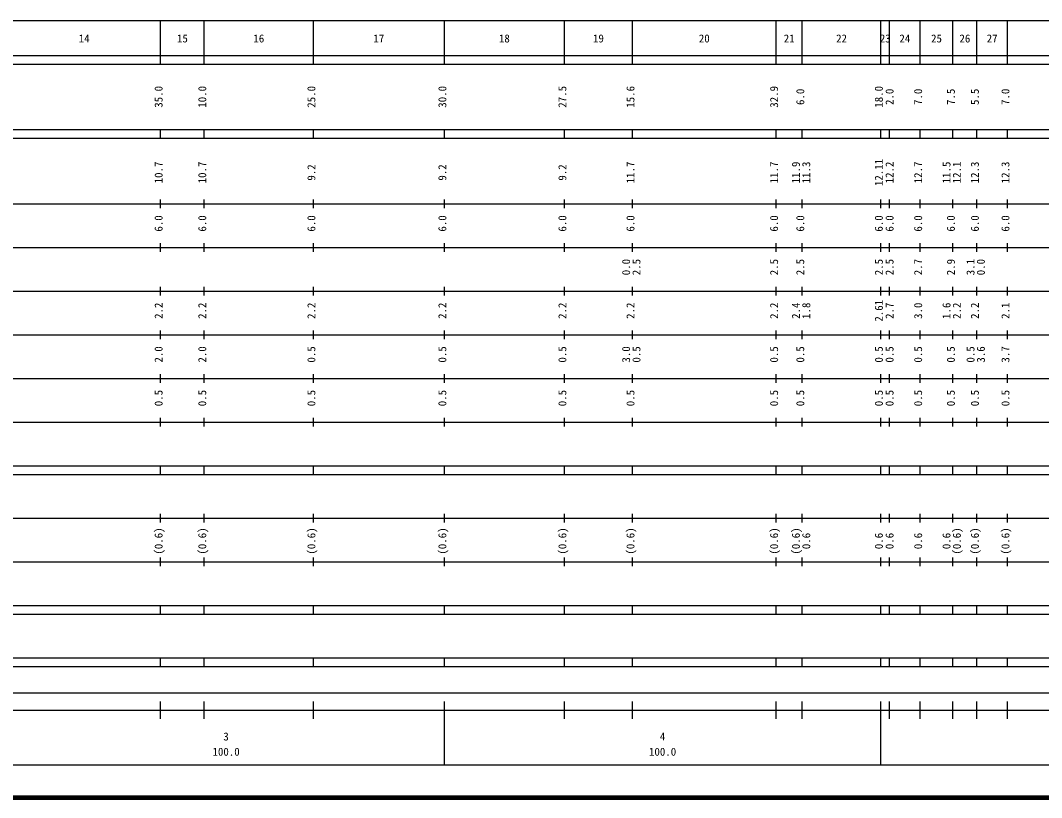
# Model space of a CAD drawing. Units: millimetres on the paper, enlarged 1000 times. Extents: x 40000 to 680000, y 20000 to 380000.
# Drawn here: x 270886 to 504821, y 20000 to 198000 of the extents above; entities that cross this region are included whole.
import ezdxf
from ezdxf.enums import TextEntityAlignment as Align

# ---------------------------------------------------------------- set-up
doc = ezdxf.new("R2010")
doc.units = ezdxf.units.MM
doc.header["$LTSCALE"] = 1000
doc.layers.add('M-TTL', color=2, linetype='Continuous', lineweight=140)
doc.layers.add('M-TTL-BAND', color=7, linetype='Continuous', lineweight=25)
doc.styles.add('ＭＳ ゴシック', font='')
doc.styles.get('ＭＳ ゴシック').set_extended_font_data('MS Gothic')

msp = doc.modelspace()

# ---------------------------------------------------------------- linework, layer by layer
at = {"layer": 'M-TTL'}
msp.add_line((40000, 20000), (680000, 20000), dxfattribs=at)
at = {"layer": 'M-TTL-BAND'}
for p, q in [((68000, 198000), (579000, 198000)), ((303000, 188000), (303000, 198000)), ((313000, 188000), (313000, 198000)), ((338000, 188000), (338000, 198000)), ((368000, 188000), (368000, 198000)), ((395500, 188000), (395500, 198000)), ((411100, 188000), (411100, 198000)), ((444000, 188000), (444000, 198000)), ((450000, 188000), (450000, 198000)), ((468000, 188000), (468000, 198000)), ((470000, 188000), (470000, 198000)), ((477000, 188000), (477000, 198000)), ((484500, 188000), (484500, 198000)), ((490000, 188000), (490000, 198000)), ((497000, 188000), (497000, 198000)), ((40000, 190000), (579000, 190000)), ((40000, 188000), (579000, 188000)), ((40000, 173000), (579000, 173000)), ((40000, 171000), (579000, 171000)), ((303000, 171000), (303000, 173000)), ((313000, 171000), (313000, 173000)), ((338000, 171000), (338000, 173000)), ((368000, 171000), (368000, 173000)), ((395500, 171000), (395500, 173000)), ((411100, 171000), (411100, 173000)), ((444000, 171000), (444000, 173000)), ((450000, 171000), (450000, 173000)), ((468000, 171000), (468000, 173000)), ((470000, 171000), (470000, 173000)), ((477000, 171000), (477000, 173000)), ((484500, 171000), (484500, 173000)), ((490000, 171000), (490000, 173000)), ((497000, 171000), (497000, 173000)), ((303000, 155000), (303000, 157000)), ((313000, 155000), (313000, 157000)), ((338000, 155000), (338000, 157000)), ((368000, 155000), (368000, 157000)), ((395500, 155000), (395500, 157000)), ((411100, 155000), (411100, 157000)), ((444000, 155000), (444000, 157000)), ((450000, 155000), (450000, 157000)), ((468000, 155000), (468000, 157000)), ((470000, 155000), (470000, 157000)), ((477000, 155000), (477000, 157000)), ((484500, 155000), (484500, 157000)), ((490000, 155000), (490000, 157000)), ((497000, 155000), (497000, 157000)), ((40000, 156000), (579000, 156000)), ((46000, 146000), (579000, 146000)), ((303000, 145000), (303000, 147000)), ((313000, 145000), (313000, 147000)), ((338000, 145000), (338000, 147000)), ((368000, 145000), (368000, 147000)), ((395500, 145000), (395500, 147000)), ((411100, 145000), (411100, 147000)), ((444000, 145000), (444000, 147000)), ((450000, 145000), (450000, 147000)), ((468000, 145000), (468000, 147000)), ((470000, 145000), (470000, 147000)), ((477000, 145000), (477000, 147000)), ((484500, 145000), (484500, 147000)), ((490000, 145000), (490000, 147000)), ((497000, 145000), (497000, 147000)), ((52000, 136000), (579000, 136000)), ((303000, 135000), (303000, 137000)), ((313000, 135000), (313000, 137000)), ((338000, 135000), (338000, 137000)), ((368000, 135000), (368000, 137000)), ((395500, 135000), (395500, 137000)), ((411100, 135000), (411100, 137000)), ((444000, 135000), (444000, 137000)), ((450000, 135000), (450000, 137000)), ((468000, 135000), (468000, 137000)), ((470000, 135000), (470000, 137000)), ((477000, 135000), (477000, 137000)), ((484500, 135000), (484500, 137000)), ((490000, 135000), (490000, 137000)), ((497000, 135000), (497000, 137000)), ((303000, 125000), (303000, 127000)), ((313000, 125000), (313000, 127000)), ((338000, 125000), (338000, 127000)), ((368000, 125000), (368000, 127000)), ((395500, 125000), (395500, 127000)), ((411100, 125000), (411100, 127000)), ((444000, 125000), (444000, 127000)), ((450000, 125000), (450000, 127000)), ((468000, 125000), (468000, 127000)), ((470000, 125000), (470000, 127000)), ((477000, 125000), (477000, 127000)), ((484500, 125000), (484500, 127000)), ((490000, 125000), (490000, 127000)), ((497000, 125000), (497000, 127000)), ((46000, 126000), (579000, 126000)), ((303000, 115000), (303000, 117000)), ((313000, 115000), (313000, 117000)), ((338000, 115000), (338000, 117000)), ((368000, 115000), (368000, 117000)), ((395500, 115000), (395500, 117000)), ((411100, 115000), (411100, 117000)), ((444000, 115000), (444000, 117000)), ((450000, 115000), (450000, 117000)), ((468000, 115000), (468000, 117000)), ((470000, 115000), (470000, 117000)), ((477000, 115000), (477000, 117000)), ((484500, 115000), (484500, 117000)), ((490000, 115000), (490000, 117000)), ((497000, 115000), (497000, 117000)), ((52000, 116000), (579000, 116000)), ((46000, 106000), (579000, 106000)), ((303000, 105000), (303000, 107000)), ((313000, 105000), (313000, 107000)), ((338000, 105000), (338000, 107000)), ((368000, 105000), (368000, 107000)), ((395500, 105000), (395500, 107000)), ((411100, 105000), (411100, 107000)), ((444000, 105000), (444000, 107000)), ((450000, 105000), (450000, 107000)), ((468000, 105000), (468000, 107000)), ((470000, 105000), (470000, 107000)), ((477000, 105000), (477000, 107000)), ((484500, 105000), (484500, 107000)), ((490000, 105000), (490000, 107000)), ((497000, 105000), (497000, 107000)), ((40000, 96000), (579000, 96000)), ((303000, 94000), (303000, 96000)), ((313000, 94000), (313000, 96000)), ((338000, 94000), (338000, 96000)), ((368000, 94000), (368000, 96000)), ((395500, 94000), (395500, 96000)), ((411100, 94000), (411100, 96000)), ((444000, 94000), (444000, 96000)), ((450000, 94000), (450000, 96000)), ((468000, 94000), (468000, 96000)), ((470000, 94000), (470000, 96000)), ((477000, 94000), (477000, 96000)), ((484500, 94000), (484500, 96000)), ((490000, 94000), (490000, 96000)), ((497000, 94000), (497000, 96000)), ((40000, 94000), (579000, 94000)), ((303000, 83000), (303000, 85000)), ((313000, 83000), (313000, 85000)), ((338000, 83000), (338000, 85000)), ((368000, 83000), (368000, 85000)), ((395500, 83000), (395500, 85000)), ((411100, 83000), (411100, 85000)), ((444000, 83000), (444000, 85000)), ((450000, 83000), (450000, 85000)), ((468000, 83000), (468000, 85000)), ((470000, 83000), (470000, 85000)), ((477000, 83000), (477000, 85000)), ((484500, 83000), (484500, 85000)), ((490000, 83000), (490000, 85000)), ((497000, 83000), (497000, 85000)), ((49000, 84000), (579000, 84000)), ((303000, 73000), (303000, 75000)), ((313000, 73000), (313000, 75000)), ((338000, 73000), (338000, 75000)), ((368000, 73000), (368000, 75000)), ((395500, 73000), (395500, 75000)), ((411100, 73000), (411100, 75000)), ((444000, 73000), (444000, 75000)), ((450000, 73000), (450000, 75000)), ((468000, 73000), (468000, 75000)), ((470000, 73000), (470000, 75000)), ((477000, 73000), (477000, 75000)), ((484500, 73000), (484500, 75000)), ((490000, 73000), (490000, 75000)), ((497000, 73000), (497000, 75000)), ((40000, 74000), (579000, 74000)), ((40000, 64000), (579000, 64000)), ((303000, 62000), (303000, 64000)), ((313000, 62000), (313000, 64000)), ((338000, 62000), (338000, 64000)), ((368000, 62000), (368000, 64000)), ((395500, 62000), (395500, 64000)), ((411100, 62000), (411100, 64000)), ((444000, 62000), (444000, 64000)), ((450000, 62000), (450000, 64000)), ((468000, 62000), (468000, 64000)), ((470000, 62000), (470000, 64000)), ((477000, 62000), (477000, 64000)), ((484500, 62000), (484500, 64000)), ((490000, 62000), (490000, 64000)), ((497000, 62000), (497000, 64000)), ((40000, 62000), (579000, 62000)), ((40000, 52000), (579000, 52000)), ((303000, 50000), (303000, 52000)), ((313000, 50000), (313000, 52000)), ((338000, 50000), (338000, 52000)), ((368000, 50000), (368000, 52000)), ((395500, 50000), (395500, 52000)), ((411100, 50000), (411100, 52000)), ((444000, 50000), (444000, 52000)), ((450000, 50000), (450000, 52000)), ((468000, 50000), (468000, 52000)), ((470000, 50000), (470000, 52000)), ((477000, 50000), (477000, 52000)), ((484500, 50000), (484500, 52000)), ((490000, 50000), (490000, 52000)), ((497000, 50000), (497000, 52000)), ((40000, 50000), (579000, 50000)), ((71000, 44000), (565000, 44000)), ((40000, 40000), (579000, 40000)), ((303000, 38000), (303000, 42000)), ((313000, 38000), (313000, 42000)), ((338000, 38000), (338000, 42000)), ((368000, 27500), (368000, 42000)), ((395500, 38000), (395500, 42000)), ((411100, 38000), (411100, 42000)), ((444000, 38000), (444000, 42000)), ((450000, 38000), (450000, 42000)), ((468000, 27500), (468000, 42000)), ((470000, 38000), (470000, 42000)), ((477000, 38000), (477000, 42000)), ((484500, 38000), (484500, 42000)), ((490000, 38000), (490000, 42000)), ((497000, 38000), (497000, 42000)), ((68000, 27500), (579000, 27500))]:
    msp.add_line(p, q, dxfattribs=at)

# ---------------------------------------------------------------- texts
at = {"layer": 'M-TTL-BAND', "style": 'ＭＳ ゴシック'}
for s, p in [('14', (285500, 192405)), ('15', (308000, 192405)), ('16', (325500, 192405)), ('17', (353000, 192405)), ('18', (381750, 192405)), ('19', (403300, 192405)), ('20', (427550, 192405)), ('21', (447000, 192405)), ('22', (459000, 192405)), ('23', (469000, 192405)), ('24', (473500, 192405)), ('25', (480750, 192405)), ('26', (487250, 192405)), ('27', (493500, 192405)), ('3', (318000, 32523)), ('4', (418000, 32523)), ('100.0', (318000, 29033)), ('100.0', (418000, 29033))]:
    msp.add_text(s, height=1833, dxfattribs=at).set_placement(p, align=Align.BOTTOM_CENTER)
for s, p in [('35.0', (304000, 180500)), ('10.0', (314000, 180500)), ('25.0', (339000, 180500)), ('30.0', (369000, 180500)), ('27.5', (396500, 180500)), ('15.6', (412100, 180500)), ('32.9', (445000, 180500)), ('18.0', (469000, 180500)), ('6.0', (451000, 180500)), ('2.0', (471456, 180500)), ('7.0', (478000, 180500)), ('7.5', (485500, 180500)), ('5.5', (491000, 180500)), ('7.0', (498000, 180500)), ('12.11', (469000, 163174)), ('10.7', (304000, 163174)), ('10.7', (314000, 163174)), ('9.2', (339000, 163174)), ('9.2', (369000, 163174)), ('9.2', (396500, 163174)), ('11.7', (412100, 163174)), ('11.7', (445000, 163174)), ('11.9', (450000, 163174)), ('11.3', (452370, 163174)), ('12.2', (471456, 163174)), ('12.7', (478000, 163174)), ('11.5', (484500, 163174)), ('12.1', (486870, 163174)), ('12.3', (491000, 163174)), ('12.3', (498000, 163174)), ('6.0', (304000, 151500)), ('6.0', (314000, 151500)), ('6.0', (339000, 151500)), ('6.0', (369000, 151500)), ('6.0', (396500, 151500)), ('6.0', (412100, 151500)), ('6.0', (445000, 151500)), ('6.0', (451000, 151500)), ('6.0', (469000, 151500)), ('6.0', (471456, 151500)), ('6.0', (478000, 151500)), ('6.0', (485500, 151500)), ('6.0', (491000, 151500)), ('6.0', (498000, 151500)), ('0.0', (411100, 141500)), ('2.5', (413470, 141500)), ('2.5', (445000, 141500)), ('2.5', (451000, 141500)), ('2.5', (469000, 141500)), ('2.5', (471456, 141500)), ('2.7', (478000, 141500)), ('2.9', (485500, 141500)), ('3.1', (490000, 141500)), ('0.0', (492370, 141500)), ('2.61', (469000, 131500)), ('2.2', (304000, 131500)), ('2.2', (314000, 131500)), ('2.2', (339000, 131500)), ('2.2', (369000, 131500)), ('2.2', (396500, 131500)), ('2.2', (412100, 131500)), ('2.2', (445000, 131500)), ('2.4', (450000, 131500)), ('1.8', (452370, 131500)), ('2.7', (471456, 131500)), ('3.0', (478000, 131500)), ('1.6', (484500, 131500)), ('2.2', (486870, 131500)), ('2.2', (491000, 131500)), ('2.1', (498000, 131500)), ('2.0', (304000, 121500)), ('2.0', (314000, 121500)), ('0.5', (339000, 121500)), ('0.5', (369000, 121500)), ('0.5', (396500, 121500)), ('3.0', (411100, 121500)), ('0.5', (413470, 121500)), ('0.5', (445000, 121500)), ('0.5', (451000, 121500)), ('0.5', (469000, 121500)), ('0.5', (471456, 121500)), ('0.5', (478000, 121500)), ('0.5', (485500, 121500)), ('0.5', (490000, 121500)), ('3.6', (492370, 121500)), ('3.7', (498000, 121500)), ('0.5', (304000, 111500)), ('0.5', (314000, 111500)), ('0.5', (339000, 111500)), ('0.5', (369000, 111500)), ('0.5', (396500, 111500)), ('0.5', (412100, 111500)), ('0.5', (445000, 111500)), ('0.5', (451000, 111500)), ('0.5', (469000, 111500)), ('0.5', (471456, 111500)), ('0.5', (478000, 111500)), ('0.5', (485500, 111500)), ('0.5', (491000, 111500)), ('0.5', (498000, 111500)), ('(0.6)', (304000, 78764)), ('(0.6)', (314000, 78764)), ('(0.6)', (339000, 78764)), ('(0.6)', (369000, 78764)), ('(0.6)', (396500, 78764)), ('(0.6)', (412100, 78764)), ('(0.6)', (445000, 78764)), ('(0.6)', (450000, 78764)), ('0.6', (452370, 78764)), ('0.6', (469000, 78764)), ('0.6', (471456, 78764)), ('0.6', (478000, 78764)), ('0.6', (484500, 78764)), ('(0.6)', (486870, 78764)), ('(0.6)', (491000, 78764)), ('(0.6)', (498000, 78764))]:
    msp.add_text(s, height=1833, rotation=90, dxfattribs=at).set_placement(p, align=Align.BOTTOM_CENTER)

doc.saveas('drawing.dxf')
